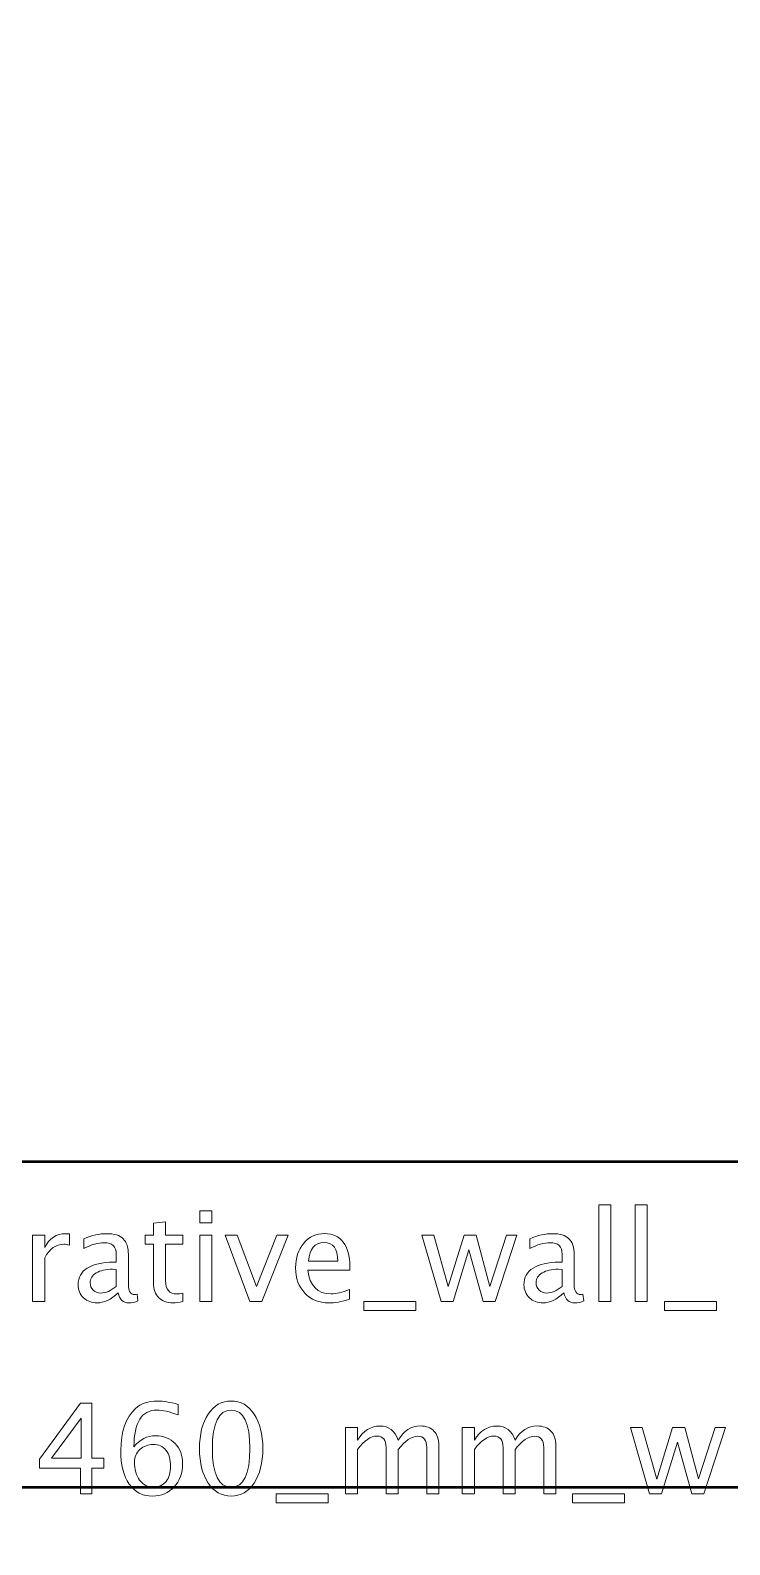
# Model space of a CAD drawing. Header units: centimetres. Extents: x -144 to 123, y -121 to 149.
# Drawn here: x -19.01 to -14.28, y -45.39 to -35.15 of the extents above; entities that cross this region are included whole.
import ezdxf

# ---------------------------------------------------------------- set-up
doc = ezdxf.new("R2010")
doc.units = ezdxf.units.CM
doc.header["$MEASUREMENT"] = 0
doc.layers.add('Layer 1', color=7, linetype='Continuous')

msp = doc.modelspace()

# ---------------------------------------------------------------- linework, layer by layer
at = {"layer": 'Layer 1', "color": 4, "lineweight": 53}
msp.add_lwpolyline([(-38, -44.99997), (8, -44.99997), (8, 19.00001), (-38, 19.00001), (-38, -44.99997)], close=True, dxfattribs=at)
at = {"layer": 'Layer 1', "lineweight": 53}
msp.add_open_spline([(-38.95, -46.7), (-38.95, -46.7), (-38.95, -43.3), (-38.95, -43.3), (-38.95, -43.3), (-38.95, -43.02386), (-38.72614, -42.8), (-38.45, -42.8), (-38.45, -42.8), (-38.45, -42.8), (8.45, -42.8), (8.45, -42.8), (8.45, -42.8), (8.72614, -42.8), (8.95, -43.02386), (8.95, -43.3), (8.95, -43.3), (8.95, -43.3), (8.95, -46.7), (8.95, -46.7), (8.95, -46.7), (8.95, -46.97614), (8.72614, -47.2), (8.45, -47.2), (8.45, -47.2), (8.45, -47.2), (-38.45, -47.2), (-38.45, -47.2), (-38.45, -47.2), (-38.72614, -47.2), (-38.95, -46.97614), (-38.95, -46.7)], degree=3, knots=[0, 0, 0, 0, 0.11111111, 0.11111111, 0.11111111, 0.11111111, 0.22222222, 0.22222222, 0.22222222, 0.22222222, 0.33333333, 0.33333333, 0.33333333, 0.33333333, 0.44444444, 0.44444444, 0.44444444, 0.44444444, 0.55555556, 0.55555556, 0.55555556, 0.55555556, 0.66666667, 0.66666667, 0.66666667, 0.66666667, 0.77777778, 0.77777778, 0.77777778, 0.77777778, 1, 1, 1, 1], dxfattribs=at)
at = {"layer": 'Layer 1', "color": 5, "lineweight": 9}
for points, knots in [([(-15.16158, -43.74469), (-15.16158, -43.74469), (-15.16158, -43.09191), (-15.16158, -43.09191), (-15.16158, -43.09191), (-15.16158, -43.09191), (-15.0803, -43.09191), (-15.0803, -43.09191), (-15.0803, -43.09191), (-15.0803, -43.09191), (-15.0803, -43.74469), (-15.0803, -43.74469), (-15.0803, -43.74469), (-15.0803, -43.74469), (-15.16158, -43.74469), (-15.16158, -43.74469)], [0, 0, 0, 0, 0.2, 0.2, 0.2, 0.2, 0.4, 0.4, 0.4, 0.4, 0.6, 0.6, 0.6, 0.6, 1, 1, 1, 1]), ([(-14.91689, -43.74469), (-14.91689, -43.74469), (-14.91689, -43.09191), (-14.91689, -43.09191), (-14.91689, -43.09191), (-14.91689, -43.09191), (-14.83561, -43.09191), (-14.83561, -43.09191), (-14.83561, -43.09191), (-14.83561, -43.09191), (-14.83561, -43.74469), (-14.83561, -43.74469), (-14.83561, -43.74469), (-14.83561, -43.74469), (-14.91689, -43.74469), (-14.91689, -43.74469)], [0, 0, 0, 0, 0.2, 0.2, 0.2, 0.2, 0.4, 0.4, 0.4, 0.4, 0.6, 0.6, 0.6, 0.6, 1, 1, 1, 1]), ([(-17.97535, -43.74455), (-18.00047, -43.75146), (-18.02234, -43.75485), (-18.04082, -43.75485), (-18.04082, -43.75485), (-18.08231, -43.75485), (-18.11463, -43.743), (-18.13777, -43.71929), (-18.13777, -43.71929), (-18.16105, -43.69558), (-18.17262, -43.6627), (-18.17262, -43.62051), (-18.17262, -43.62051), (-18.17262, -43.62051), (-18.17262, -43.35692), (-18.17262, -43.35692), (-18.17262, -43.35692), (-18.17262, -43.35692), (-18.22879, -43.35692), (-18.22879, -43.35692), (-18.22879, -43.35692), (-18.22879, -43.35692), (-18.22879, -43.29595), (-18.22879, -43.29595), (-18.22879, -43.29595), (-18.22879, -43.29595), (-18.17262, -43.29595), (-18.17262, -43.29595), (-18.17262, -43.29595), (-18.17262, -43.29595), (-18.17262, -43.21482), (-18.17262, -43.21482), (-18.17262, -43.21482), (-18.17262, -43.21482), (-18.09134, -43.20705), (-18.09134, -43.20705), (-18.09134, -43.20705), (-18.09134, -43.20705), (-18.09134, -43.29595), (-18.09134, -43.29595), (-18.09134, -43.29595), (-18.09134, -43.29595), (-17.97366, -43.29595), (-17.97366, -43.29595), (-17.97366, -43.29595), (-17.97366, -43.29595), (-17.97366, -43.35692), (-17.97366, -43.35692), (-17.97366, -43.35692), (-17.97366, -43.35692), (-18.09134, -43.35692), (-18.09134, -43.35692), (-18.09134, -43.35692), (-18.09134, -43.35692), (-18.09134, -43.60584), (-18.09134, -43.60584), (-18.09134, -43.60584), (-18.09134, -43.66454), (-18.0658, -43.69389), (-18.01486, -43.69389), (-18.01486, -43.69389), (-18.00399, -43.69389), (-17.99087, -43.69206), (-17.97535, -43.68853), (-17.97535, -43.68853), (-17.97535, -43.68853), (-17.97535, -43.74455), (-17.97535, -43.74455)], [0, 0, 0, 0, 0.05555556, 0.05555556, 0.05555556, 0.05555556, 0.11111111, 0.11111111, 0.11111111, 0.11111111, 0.16666667, 0.16666667, 0.16666667, 0.16666667, 0.22222222, 0.22222222, 0.22222222, 0.22222222, 0.27777778, 0.27777778, 0.27777778, 0.27777778, 0.33333333, 0.33333333, 0.33333333, 0.33333333, 0.38888889, 0.38888889, 0.38888889, 0.38888889, 0.44444444, 0.44444444, 0.44444444, 0.44444444, 0.5, 0.5, 0.5, 0.5, 0.55555556, 0.55555556, 0.55555556, 0.55555556, 0.61111111, 0.61111111, 0.61111111, 0.61111111, 0.66666667, 0.66666667, 0.66666667, 0.66666667, 0.72222222, 0.72222222, 0.72222222, 0.72222222, 0.77777778, 0.77777778, 0.77777778, 0.77777778, 0.83333333, 0.83333333, 0.83333333, 0.83333333, 0.88888889, 0.88888889, 0.88888889, 0.88888889, 1, 1, 1, 1]), ([(-17.85936, -43.21383), (-17.85936, -43.21383), (-17.85936, -43.13255), (-17.85936, -43.13255), (-17.85936, -43.13255), (-17.85936, -43.13255), (-17.77808, -43.13255), (-17.77808, -43.13255), (-17.77808, -43.13255), (-17.77808, -43.13255), (-17.77808, -43.21383), (-17.77808, -43.21383), (-17.77808, -43.21383), (-17.77808, -43.21383), (-17.85936, -43.21383), (-17.85936, -43.21383)], [0, 0, 0, 0, 0.2, 0.2, 0.2, 0.2, 0.4, 0.4, 0.4, 0.4, 0.6, 0.6, 0.6, 0.6, 1, 1, 1, 1]), ([(-18.98994, -43.74469), (-18.98994, -43.74469), (-18.98994, -43.29595), (-18.98994, -43.29595), (-18.98994, -43.29595), (-18.98994, -43.29595), (-18.90866, -43.29595), (-18.90866, -43.29595), (-18.90866, -43.29595), (-18.90866, -43.29595), (-18.90866, -43.38076), (-18.90866, -43.38076), (-18.90866, -43.38076), (-18.87634, -43.31797), (-18.8295, -43.28664), (-18.76797, -43.28664), (-18.76797, -43.28664), (-18.75965, -43.28664), (-18.7509, -43.28735), (-18.74187, -43.28876), (-18.74187, -43.28876), (-18.74187, -43.28876), (-18.74187, -43.36482), (-18.74187, -43.36482), (-18.74187, -43.36482), (-18.75598, -43.36016), (-18.76839, -43.35776), (-18.77912, -43.35776), (-18.77912, -43.35776), (-18.83077, -43.35776), (-18.87395, -43.38824), (-18.90866, -43.44934), (-18.90866, -43.44934), (-18.90866, -43.44934), (-18.90866, -43.74469), (-18.90866, -43.74469), (-18.90866, -43.74469), (-18.90866, -43.74469), (-18.98994, -43.74469), (-18.98994, -43.74469)], [0, 0, 0, 0, 0.09090909, 0.09090909, 0.09090909, 0.09090909, 0.18181818, 0.18181818, 0.18181818, 0.18181818, 0.27272727, 0.27272727, 0.27272727, 0.27272727, 0.36363636, 0.36363636, 0.36363636, 0.36363636, 0.45454545, 0.45454545, 0.45454545, 0.45454545, 0.54545455, 0.54545455, 0.54545455, 0.54545455, 0.63636364, 0.63636364, 0.63636364, 0.63636364, 0.72727273, 0.72727273, 0.72727273, 0.72727273, 0.81818182, 0.81818182, 0.81818182, 0.81818182, 1, 1, 1, 1]), ([(-18.41223, -43.68754), (-18.46105, -43.73241), (-18.50804, -43.75485), (-18.5532, -43.75485), (-18.5532, -43.75485), (-18.59031, -43.75485), (-18.62121, -43.74328), (-18.64563, -43.72), (-18.64563, -43.72), (-18.67018, -43.69671), (-18.68246, -43.66736), (-18.68246, -43.63194), (-18.68246, -43.63194), (-18.68246, -43.58298), (-18.66185, -43.5453), (-18.62065, -43.51905), (-18.62065, -43.51905), (-18.57944, -43.49281), (-18.52032, -43.47968), (-18.44327, -43.47968), (-18.44327, -43.47968), (-18.44327, -43.47968), (-18.42422, -43.47968), (-18.42422, -43.47968), (-18.42422, -43.47968), (-18.42422, -43.47968), (-18.42422, -43.42564), (-18.42422, -43.42564), (-18.42422, -43.42564), (-18.42422, -43.37357), (-18.45132, -43.3476), (-18.50564, -43.3476), (-18.50564, -43.3476), (-18.54769, -43.3476), (-18.5937, -43.36087), (-18.64351, -43.3874), (-18.64351, -43.3874), (-18.64351, -43.3874), (-18.64351, -43.32051), (-18.64351, -43.32051), (-18.64351, -43.32051), (-18.58876, -43.29793), (-18.53711, -43.28664), (-18.48871, -43.28664), (-18.48871, -43.28664), (-18.4389, -43.28664), (-18.40207, -43.29793), (-18.3785, -43.32065), (-18.3785, -43.32065), (-18.3548, -43.34337), (-18.34294, -43.37836), (-18.34294, -43.42564), (-18.34294, -43.42564), (-18.34294, -43.42564), (-18.34294, -43.62841), (-18.34294, -43.62841), (-18.34294, -43.62841), (-18.34294, -43.67484), (-18.32869, -43.69812), (-18.30004, -43.69812), (-18.30004, -43.69812), (-18.29652, -43.69812), (-18.29129, -43.69756), (-18.28438, -43.69643), (-18.28438, -43.69643), (-18.28438, -43.69643), (-18.27859, -43.74159), (-18.27859, -43.74159), (-18.27859, -43.74159), (-18.29708, -43.75048), (-18.3174, -43.75485), (-18.3397, -43.75485), (-18.3397, -43.75485), (-18.37766, -43.75485), (-18.40179, -43.73241), (-18.41223, -43.68754)], [0, 0, 0, 0, 0.05, 0.05, 0.05, 0.05, 0.1, 0.1, 0.1, 0.1, 0.15, 0.15, 0.15, 0.15, 0.2, 0.2, 0.2, 0.2, 0.25, 0.25, 0.25, 0.25, 0.3, 0.3, 0.3, 0.3, 0.35, 0.35, 0.35, 0.35, 0.4, 0.4, 0.4, 0.4, 0.45, 0.45, 0.45, 0.45, 0.5, 0.5, 0.5, 0.5, 0.55, 0.55, 0.55, 0.55, 0.6, 0.6, 0.6, 0.6, 0.65, 0.65, 0.65, 0.65, 0.7, 0.7, 0.7, 0.7, 0.75, 0.75, 0.75, 0.75, 0.8, 0.8, 0.8, 0.8, 0.85, 0.85, 0.85, 0.85, 0.9, 0.9, 0.9, 0.9, 1, 1, 1, 1]), ([(-17.85936, -43.74469), (-17.85936, -43.74469), (-17.85936, -43.29595), (-17.85936, -43.29595), (-17.85936, -43.29595), (-17.85936, -43.29595), (-17.77808, -43.29595), (-17.77808, -43.29595), (-17.77808, -43.29595), (-17.77808, -43.29595), (-17.77808, -43.74469), (-17.77808, -43.74469), (-17.77808, -43.74469), (-17.77808, -43.74469), (-17.85936, -43.74469), (-17.85936, -43.74469)], [0, 0, 0, 0, 0.2, 0.2, 0.2, 0.2, 0.4, 0.4, 0.4, 0.4, 0.6, 0.6, 0.6, 0.6, 1, 1, 1, 1]), ([(-17.52125, -43.74469), (-17.52125, -43.74469), (-17.68833, -43.29595), (-17.68833, -43.29595), (-17.68833, -43.29595), (-17.68833, -43.29595), (-17.60705, -43.29595), (-17.60705, -43.29595), (-17.60705, -43.29595), (-17.60705, -43.29595), (-17.4768, -43.64464), (-17.4768, -43.64464), (-17.4768, -43.64464), (-17.4768, -43.64464), (-17.33894, -43.29595), (-17.33894, -43.29595), (-17.33894, -43.29595), (-17.33894, -43.29595), (-17.26245, -43.29595), (-17.26245, -43.29595), (-17.26245, -43.29595), (-17.26245, -43.29595), (-17.43983, -43.74469), (-17.43983, -43.74469), (-17.43983, -43.74469), (-17.43983, -43.74469), (-17.52125, -43.74469), (-17.52125, -43.74469)], [0, 0, 0, 0, 0.125, 0.125, 0.125, 0.125, 0.25, 0.25, 0.25, 0.25, 0.375, 0.375, 0.375, 0.375, 0.5, 0.5, 0.5, 0.5, 0.625, 0.625, 0.625, 0.625, 0.75, 0.75, 0.75, 0.75, 1, 1, 1, 1]), ([(-16.84717, -43.7303), (-16.90178, -43.74667), (-16.94848, -43.75485), (-16.98743, -43.75485), (-16.98743, -43.75485), (-17.05389, -43.75485), (-17.10794, -43.73284), (-17.14957, -43.68895), (-17.14957, -43.68895), (-17.1912, -43.64507), (-17.21208, -43.5882), (-17.21208, -43.51821), (-17.21208, -43.51821), (-17.21208, -43.45033), (-17.19374, -43.39459), (-17.15691, -43.35099), (-17.15691, -43.35099), (-17.12008, -43.30753), (-17.07294, -43.28579), (-17.01551, -43.28579), (-17.01551, -43.28579), (-16.96118, -43.28579), (-16.91913, -43.30513), (-16.8895, -43.34379), (-16.8895, -43.34379), (-16.85987, -43.38246), (-16.84505, -43.43721), (-16.84505, -43.50819), (-16.84505, -43.50819), (-16.84505, -43.50819), (-16.84547, -43.53302), (-16.84547, -43.53302), (-16.84547, -43.53302), (-16.84547, -43.53302), (-17.12911, -43.53302), (-17.12911, -43.53302), (-17.12911, -43.53302), (-17.11725, -43.64027), (-17.0649, -43.69389), (-16.97219, -43.69389), (-16.97219, -43.69389), (-16.93818, -43.69389), (-16.89655, -43.68429), (-16.84717, -43.6651), (-16.84717, -43.6651), (-16.84717, -43.6651), (-16.84717, -43.7303), (-16.84717, -43.7303)], [0, 0, 0, 0, 0.07692308, 0.07692308, 0.07692308, 0.07692308, 0.15384615, 0.15384615, 0.15384615, 0.15384615, 0.23076923, 0.23076923, 0.23076923, 0.23076923, 0.30769231, 0.30769231, 0.30769231, 0.30769231, 0.38461538, 0.38461538, 0.38461538, 0.38461538, 0.46153846, 0.46153846, 0.46153846, 0.46153846, 0.53846154, 0.53846154, 0.53846154, 0.53846154, 0.61538462, 0.61538462, 0.61538462, 0.61538462, 0.69230769, 0.69230769, 0.69230769, 0.69230769, 0.76923077, 0.76923077, 0.76923077, 0.76923077, 0.84615385, 0.84615385, 0.84615385, 0.84615385, 1, 1, 1, 1]), ([(-16.22895, -43.74469), (-16.22895, -43.74469), (-16.35764, -43.29595), (-16.35764, -43.29595), (-16.35764, -43.29595), (-16.35764, -43.29595), (-16.27834, -43.29595), (-16.27834, -43.29595), (-16.27834, -43.29595), (-16.27834, -43.29595), (-16.1797, -43.64436), (-16.1797, -43.64436), (-16.1797, -43.64436), (-16.1797, -43.64436), (-16.0733, -43.29595), (-16.0733, -43.29595), (-16.0733, -43.29595), (-16.0733, -43.29595), (-15.99202, -43.29595), (-15.99202, -43.29595), (-15.99202, -43.29595), (-15.99202, -43.29595), (-15.89846, -43.6438), (-15.89846, -43.6438), (-15.89846, -43.6438), (-15.89846, -43.6438), (-15.78529, -43.29595), (-15.78529, -43.29595), (-15.78529, -43.29595), (-15.78529, -43.29595), (-15.71586, -43.29595), (-15.71586, -43.29595), (-15.71586, -43.29595), (-15.71586, -43.29595), (-15.86234, -43.74469), (-15.86234, -43.74469), (-15.86234, -43.74469), (-15.86234, -43.74469), (-15.94362, -43.74469), (-15.94362, -43.74469), (-15.94362, -43.74469), (-15.94362, -43.74469), (-16.03986, -43.39473), (-16.03986, -43.39473), (-16.03986, -43.39473), (-16.03986, -43.39473), (-16.14767, -43.74469), (-16.14767, -43.74469), (-16.14767, -43.74469), (-16.14767, -43.74469), (-16.22895, -43.74469), (-16.22895, -43.74469)], [0, 0, 0, 0, 0.07142857, 0.07142857, 0.07142857, 0.07142857, 0.14285714, 0.14285714, 0.14285714, 0.14285714, 0.21428571, 0.21428571, 0.21428571, 0.21428571, 0.28571429, 0.28571429, 0.28571429, 0.28571429, 0.35714286, 0.35714286, 0.35714286, 0.35714286, 0.42857143, 0.42857143, 0.42857143, 0.42857143, 0.5, 0.5, 0.5, 0.5, 0.57142857, 0.57142857, 0.57142857, 0.57142857, 0.64285714, 0.64285714, 0.64285714, 0.64285714, 0.71428571, 0.71428571, 0.71428571, 0.71428571, 0.78571429, 0.78571429, 0.78571429, 0.78571429, 0.85714286, 0.85714286, 0.85714286, 0.85714286, 1, 1, 1, 1]), ([(-15.3978, -43.68754), (-15.44662, -43.73241), (-15.49361, -43.75485), (-15.53877, -43.75485), (-15.53877, -43.75485), (-15.57588, -43.75485), (-15.60678, -43.74328), (-15.6312, -43.72), (-15.6312, -43.72), (-15.65575, -43.69671), (-15.66803, -43.66736), (-15.66803, -43.63194), (-15.66803, -43.63194), (-15.66803, -43.58298), (-15.64742, -43.5453), (-15.60622, -43.51905), (-15.60622, -43.51905), (-15.56501, -43.49281), (-15.50589, -43.47968), (-15.42884, -43.47968), (-15.42884, -43.47968), (-15.42884, -43.47968), (-15.40979, -43.47968), (-15.40979, -43.47968), (-15.40979, -43.47968), (-15.40979, -43.47968), (-15.40979, -43.42564), (-15.40979, -43.42564), (-15.40979, -43.42564), (-15.40979, -43.37357), (-15.43689, -43.3476), (-15.49121, -43.3476), (-15.49121, -43.3476), (-15.53326, -43.3476), (-15.57927, -43.36087), (-15.62908, -43.3874), (-15.62908, -43.3874), (-15.62908, -43.3874), (-15.62908, -43.32051), (-15.62908, -43.32051), (-15.62908, -43.32051), (-15.57433, -43.29793), (-15.52268, -43.28664), (-15.47428, -43.28664), (-15.47428, -43.28664), (-15.42447, -43.28664), (-15.38764, -43.29793), (-15.36407, -43.32065), (-15.36407, -43.32065), (-15.34037, -43.34337), (-15.32851, -43.37836), (-15.32851, -43.42564), (-15.32851, -43.42564), (-15.32851, -43.42564), (-15.32851, -43.62841), (-15.32851, -43.62841), (-15.32851, -43.62841), (-15.32851, -43.67484), (-15.31426, -43.69812), (-15.28561, -43.69812), (-15.28561, -43.69812), (-15.28209, -43.69812), (-15.27686, -43.69756), (-15.26995, -43.69643), (-15.26995, -43.69643), (-15.26995, -43.69643), (-15.26416, -43.74159), (-15.26416, -43.74159), (-15.26416, -43.74159), (-15.28265, -43.75048), (-15.30297, -43.75485), (-15.32527, -43.75485), (-15.32527, -43.75485), (-15.36323, -43.75485), (-15.38736, -43.73241), (-15.3978, -43.68754)], [0, 0, 0, 0, 0.05, 0.05, 0.05, 0.05, 0.1, 0.1, 0.1, 0.1, 0.15, 0.15, 0.15, 0.15, 0.2, 0.2, 0.2, 0.2, 0.25, 0.25, 0.25, 0.25, 0.3, 0.3, 0.3, 0.3, 0.35, 0.35, 0.35, 0.35, 0.4, 0.4, 0.4, 0.4, 0.45, 0.45, 0.45, 0.45, 0.5, 0.5, 0.5, 0.5, 0.55, 0.55, 0.55, 0.55, 0.6, 0.6, 0.6, 0.6, 0.65, 0.65, 0.65, 0.65, 0.7, 0.7, 0.7, 0.7, 0.75, 0.75, 0.75, 0.75, 0.8, 0.8, 0.8, 0.8, 0.85, 0.85, 0.85, 0.85, 0.9, 0.9, 0.9, 0.9, 1, 1, 1, 1]), ([(-17.12487, -43.47206), (-17.12487, -43.47206), (-16.92675, -43.47206), (-16.92675, -43.47206), (-16.92675, -43.47206), (-16.92675, -43.38852), (-16.95794, -43.34676), (-17.02017, -43.34676), (-17.02017, -43.34676), (-17.08282, -43.34676), (-17.11768, -43.38852), (-17.12487, -43.47206)], [0, 0, 0, 0, 0.25, 0.25, 0.25, 0.25, 0.5, 0.5, 0.5, 0.5, 1, 1, 1, 1]), ([(-18.42422, -43.64323), (-18.42422, -43.64323), (-18.42422, -43.52794), (-18.42422, -43.52794), (-18.42422, -43.52794), (-18.42422, -43.52794), (-18.45033, -43.5271), (-18.45033, -43.5271), (-18.45033, -43.5271), (-18.49548, -43.5271), (-18.53189, -43.53542), (-18.55969, -43.55207), (-18.55969, -43.55207), (-18.58735, -43.56886), (-18.60118, -43.59102), (-18.60118, -43.61868), (-18.60118, -43.61868), (-18.60118, -43.63801), (-18.59426, -43.65438), (-18.58057, -43.66778), (-18.58057, -43.66778), (-18.56674, -43.68119), (-18.54995, -43.68796), (-18.53006, -43.68796), (-18.53006, -43.68796), (-18.49619, -43.68796), (-18.46091, -43.67301), (-18.42422, -43.64323)], [0, 0, 0, 0, 0.125, 0.125, 0.125, 0.125, 0.25, 0.25, 0.25, 0.25, 0.375, 0.375, 0.375, 0.375, 0.5, 0.5, 0.5, 0.5, 0.625, 0.625, 0.625, 0.625, 0.75, 0.75, 0.75, 0.75, 1, 1, 1, 1]), ([(-15.40979, -43.64323), (-15.40979, -43.64323), (-15.40979, -43.52794), (-15.40979, -43.52794), (-15.40979, -43.52794), (-15.40979, -43.52794), (-15.4359, -43.5271), (-15.4359, -43.5271), (-15.4359, -43.5271), (-15.48105, -43.5271), (-15.51746, -43.53542), (-15.54526, -43.55207), (-15.54526, -43.55207), (-15.57292, -43.56886), (-15.58675, -43.59102), (-15.58675, -43.61868), (-15.58675, -43.61868), (-15.58675, -43.63801), (-15.57983, -43.65438), (-15.56614, -43.66778), (-15.56614, -43.66778), (-15.55231, -43.68119), (-15.53552, -43.68796), (-15.51563, -43.68796), (-15.51563, -43.68796), (-15.48176, -43.68796), (-15.44648, -43.67301), (-15.40979, -43.64323)], [0, 0, 0, 0, 0.125, 0.125, 0.125, 0.125, 0.25, 0.25, 0.25, 0.25, 0.375, 0.375, 0.375, 0.375, 0.5, 0.5, 0.5, 0.5, 0.625, 0.625, 0.625, 0.625, 0.75, 0.75, 0.75, 0.75, 1, 1, 1, 1]), ([(-16.7505, -43.80565), (-16.7505, -43.80565), (-16.7505, -43.74469), (-16.7505, -43.74469), (-16.7505, -43.74469), (-16.7505, -43.74469), (-16.39829, -43.74469), (-16.39829, -43.74469), (-16.39829, -43.74469), (-16.39829, -43.74469), (-16.39829, -43.80565), (-16.39829, -43.80565), (-16.39829, -43.80565), (-16.39829, -43.80565), (-16.7505, -43.80565), (-16.7505, -43.80565)], [0, 0, 0, 0, 0.2, 0.2, 0.2, 0.2, 0.4, 0.4, 0.4, 0.4, 0.6, 0.6, 0.6, 0.6, 1, 1, 1, 1]), ([(-14.71792, -43.80565), (-14.71792, -43.80565), (-14.71792, -43.74469), (-14.71792, -43.74469), (-14.71792, -43.74469), (-14.71792, -43.74469), (-14.36571, -43.74469), (-14.36571, -43.74469), (-14.36571, -43.74469), (-14.36571, -43.74469), (-14.36571, -43.80565), (-14.36571, -43.80565), (-14.36571, -43.80565), (-14.36571, -43.80565), (-14.71792, -43.80565), (-14.71792, -43.80565)], [0, 0, 0, 0, 0.2, 0.2, 0.2, 0.2, 0.4, 0.4, 0.4, 0.4, 0.6, 0.6, 0.6, 0.6, 1, 1, 1, 1]), ([(-18.66702, -45.04573), (-18.66702, -45.04573), (-18.66702, -44.87216), (-18.66702, -44.87216), (-18.66702, -44.87216), (-18.66702, -44.87216), (-18.94303, -44.87216), (-18.94303, -44.87216), (-18.94303, -44.87216), (-18.94303, -44.87216), (-18.94303, -44.81036), (-18.94303, -44.81036), (-18.94303, -44.81036), (-18.94303, -44.81036), (-18.66702, -44.43359), (-18.66702, -44.43359), (-18.66702, -44.43359), (-18.66702, -44.43359), (-18.59082, -44.43359), (-18.59082, -44.43359), (-18.59082, -44.43359), (-18.59082, -44.43359), (-18.59082, -44.80528), (-18.59082, -44.80528), (-18.59082, -44.80528), (-18.59082, -44.80528), (-18.50869, -44.80528), (-18.50869, -44.80528), (-18.50869, -44.80528), (-18.50869, -44.80528), (-18.50869, -44.87216), (-18.50869, -44.87216), (-18.50869, -44.87216), (-18.50869, -44.87216), (-18.59082, -44.87216), (-18.59082, -44.87216), (-18.59082, -44.87216), (-18.59082, -44.87216), (-18.59082, -45.04573), (-18.59082, -45.04573), (-18.59082, -45.04573), (-18.59082, -45.04573), (-18.66702, -45.04573), (-18.66702, -45.04573)], [0, 0, 0, 0, 0.08333333, 0.08333333, 0.08333333, 0.08333333, 0.16666667, 0.16666667, 0.16666667, 0.16666667, 0.25, 0.25, 0.25, 0.25, 0.33333333, 0.33333333, 0.33333333, 0.33333333, 0.41666667, 0.41666667, 0.41666667, 0.41666667, 0.5, 0.5, 0.5, 0.5, 0.58333333, 0.58333333, 0.58333333, 0.58333333, 0.66666667, 0.66666667, 0.66666667, 0.66666667, 0.75, 0.75, 0.75, 0.75, 0.83333333, 0.83333333, 0.83333333, 0.83333333, 1, 1, 1, 1]), ([(-18.3052, -44.72851), (-18.26626, -44.67813), (-18.21729, -44.65288), (-18.15831, -44.65288), (-18.15831, -44.65288), (-18.10482, -44.65288), (-18.06108, -44.67051), (-18.02693, -44.70593), (-18.02693, -44.70593), (-17.99292, -44.74135), (-17.97585, -44.78679), (-17.97585, -44.84225), (-17.97585, -44.84225), (-17.97585, -44.90589), (-17.9949, -44.95824), (-18.03314, -44.9993), (-18.03314, -44.9993), (-18.07138, -45.04037), (-18.11992, -45.06097), (-18.17905, -45.06097), (-18.17905, -45.06097), (-18.24622, -45.06097), (-18.29899, -45.03374), (-18.33695, -44.97941), (-18.33695, -44.97941), (-18.37505, -44.92494), (-18.3941, -44.84958), (-18.3941, -44.75349), (-18.3941, -44.75349), (-18.3941, -44.62395), (-18.3608, -44.52898), (-18.29434, -44.4683), (-18.29434, -44.4683), (-18.25821, -44.435), (-18.20826, -44.41835), (-18.14462, -44.41835), (-18.14462, -44.41835), (-18.10765, -44.41835), (-18.06179, -44.42597), (-18.00717, -44.44121), (-18.00717, -44.44121), (-18.00717, -44.44121), (-18.00717, -44.51233), (-18.00717, -44.51233), (-18.00717, -44.51233), (-18.06489, -44.49031), (-18.1123, -44.47931), (-18.14956, -44.47931), (-18.14956, -44.47931), (-18.25327, -44.47931), (-18.3052, -44.56242), (-18.3052, -44.72851)], [0, 0, 0, 0, 0.07142857, 0.07142857, 0.07142857, 0.07142857, 0.14285714, 0.14285714, 0.14285714, 0.14285714, 0.21428571, 0.21428571, 0.21428571, 0.21428571, 0.28571429, 0.28571429, 0.28571429, 0.28571429, 0.35714286, 0.35714286, 0.35714286, 0.35714286, 0.42857143, 0.42857143, 0.42857143, 0.42857143, 0.5, 0.5, 0.5, 0.5, 0.57142857, 0.57142857, 0.57142857, 0.57142857, 0.64285714, 0.64285714, 0.64285714, 0.64285714, 0.71428571, 0.71428571, 0.71428571, 0.71428571, 0.78571429, 0.78571429, 0.78571429, 0.78571429, 0.85714286, 0.85714286, 0.85714286, 0.85714286, 1, 1, 1, 1]), ([(-17.6479, -45.06097), (-17.71211, -45.06097), (-17.7639, -45.03148), (-17.80313, -44.97263), (-17.80313, -44.97263), (-17.8425, -44.91379), (-17.86211, -44.83618), (-17.86211, -44.73966), (-17.86211, -44.73966), (-17.86211, -44.64314), (-17.8425, -44.56553), (-17.80313, -44.50668), (-17.80313, -44.50668), (-17.7639, -44.44784), (-17.71211, -44.41835), (-17.6479, -44.41835), (-17.6479, -44.41835), (-17.58341, -44.41835), (-17.53163, -44.4477), (-17.4924, -44.5064), (-17.4924, -44.5064), (-17.45331, -44.5651), (-17.43369, -44.64286), (-17.43369, -44.73966), (-17.43369, -44.73966), (-17.43369, -44.83618), (-17.45331, -44.91379), (-17.4924, -44.97263), (-17.4924, -44.97263), (-17.53163, -45.03148), (-17.58341, -45.06097), (-17.6479, -45.06097)], [0, 0, 0, 0, 0.11111111, 0.11111111, 0.11111111, 0.11111111, 0.22222222, 0.22222222, 0.22222222, 0.22222222, 0.33333333, 0.33333333, 0.33333333, 0.33333333, 0.44444444, 0.44444444, 0.44444444, 0.44444444, 0.55555556, 0.55555556, 0.55555556, 0.55555556, 0.66666667, 0.66666667, 0.66666667, 0.66666667, 0.77777778, 0.77777778, 0.77777778, 0.77777778, 1, 1, 1, 1]), ([(-18.86274, -44.80528), (-18.86274, -44.80528), (-18.66194, -44.80528), (-18.66194, -44.80528), (-18.66194, -44.80528), (-18.66194, -44.80528), (-18.66194, -44.53406), (-18.66194, -44.53406), (-18.66194, -44.53406), (-18.66194, -44.53406), (-18.86274, -44.80528), (-18.86274, -44.80528)], [0, 0, 0, 0, 0.25, 0.25, 0.25, 0.25, 0.5, 0.5, 0.5, 0.5, 1, 1, 1, 1]), ([(-17.64804, -45.00001), (-17.56324, -45.00001), (-17.5209, -44.91323), (-17.5209, -44.73966), (-17.5209, -44.73966), (-17.5209, -44.56609), (-17.56324, -44.47931), (-17.64804, -44.47931), (-17.64804, -44.47931), (-17.73257, -44.47931), (-17.7749, -44.56609), (-17.7749, -44.73966), (-17.7749, -44.73966), (-17.7749, -44.91323), (-17.73257, -45.00001), (-17.64804, -45.00001)], [0, 0, 0, 0, 0.2, 0.2, 0.2, 0.2, 0.4, 0.4, 0.4, 0.4, 0.6, 0.6, 0.6, 0.6, 1, 1, 1, 1]), ([(-16.87545, -45.04573), (-16.87545, -45.04573), (-16.87545, -44.59699), (-16.87545, -44.59699), (-16.87545, -44.59699), (-16.87545, -44.59699), (-16.79417, -44.59699), (-16.79417, -44.59699), (-16.79417, -44.59699), (-16.79417, -44.59699), (-16.79417, -44.6818), (-16.79417, -44.6818), (-16.79417, -44.6818), (-16.75452, -44.61901), (-16.70372, -44.58768), (-16.64149, -44.58768), (-16.64149, -44.58768), (-16.58151, -44.58768), (-16.54073, -44.61901), (-16.519, -44.6818), (-16.519, -44.6818), (-16.48048, -44.61844), (-16.43024, -44.58683), (-16.36858, -44.58683), (-16.36858, -44.58683), (-16.32921, -44.58683), (-16.29859, -44.59841), (-16.27671, -44.62169), (-16.27671, -44.62169), (-16.25484, -44.64497), (-16.24383, -44.67757), (-16.24383, -44.71948), (-16.24383, -44.71948), (-16.24383, -44.71948), (-16.24383, -45.04573), (-16.24383, -45.04573), (-16.24383, -45.04573), (-16.24383, -45.04573), (-16.32511, -45.04573), (-16.32511, -45.04573), (-16.32511, -45.04573), (-16.32511, -45.04573), (-16.32511, -44.73289), (-16.32511, -44.73289), (-16.32511, -44.73289), (-16.32511, -44.6818), (-16.34543, -44.65626), (-16.38607, -44.65626), (-16.38607, -44.65626), (-16.42827, -44.65626), (-16.47258, -44.68604), (-16.519, -44.74573), (-16.519, -44.74573), (-16.519, -44.74573), (-16.519, -45.04573), (-16.519, -45.04573), (-16.519, -45.04573), (-16.519, -45.04573), (-16.60028, -45.04573), (-16.60028, -45.04573), (-16.60028, -45.04573), (-16.60028, -45.04573), (-16.60028, -44.7326), (-16.60028, -44.7326), (-16.60028, -44.7326), (-16.60028, -44.6811), (-16.62088, -44.65542), (-16.66223, -44.65542), (-16.66223, -44.65542), (-16.70329, -44.65542), (-16.74732, -44.68533), (-16.79417, -44.7453), (-16.79417, -44.7453), (-16.79417, -44.7453), (-16.79417, -45.04573), (-16.79417, -45.04573), (-16.79417, -45.04573), (-16.79417, -45.04573), (-16.87545, -45.04573), (-16.87545, -45.04573)], [0, 0, 0, 0, 0.04761905, 0.04761905, 0.04761905, 0.04761905, 0.0952381, 0.0952381, 0.0952381, 0.0952381, 0.14285714, 0.14285714, 0.14285714, 0.14285714, 0.19047619, 0.19047619, 0.19047619, 0.19047619, 0.23809524, 0.23809524, 0.23809524, 0.23809524, 0.28571429, 0.28571429, 0.28571429, 0.28571429, 0.33333333, 0.33333333, 0.33333333, 0.33333333, 0.38095238, 0.38095238, 0.38095238, 0.38095238, 0.42857143, 0.42857143, 0.42857143, 0.42857143, 0.47619048, 0.47619048, 0.47619048, 0.47619048, 0.52380952, 0.52380952, 0.52380952, 0.52380952, 0.57142857, 0.57142857, 0.57142857, 0.57142857, 0.61904762, 0.61904762, 0.61904762, 0.61904762, 0.66666667, 0.66666667, 0.66666667, 0.66666667, 0.71428571, 0.71428571, 0.71428571, 0.71428571, 0.76190476, 0.76190476, 0.76190476, 0.76190476, 0.80952381, 0.80952381, 0.80952381, 0.80952381, 0.85714286, 0.85714286, 0.85714286, 0.85714286, 0.9047619, 0.9047619, 0.9047619, 0.9047619, 1, 1, 1, 1]), ([(-16.08494, -45.04573), (-16.08494, -45.04573), (-16.08494, -44.59699), (-16.08494, -44.59699), (-16.08494, -44.59699), (-16.08494, -44.59699), (-16.00366, -44.59699), (-16.00366, -44.59699), (-16.00366, -44.59699), (-16.00366, -44.59699), (-16.00366, -44.6818), (-16.00366, -44.6818), (-16.00366, -44.6818), (-15.96401, -44.61901), (-15.91321, -44.58768), (-15.85098, -44.58768), (-15.85098, -44.58768), (-15.791, -44.58768), (-15.75022, -44.61901), (-15.72849, -44.6818), (-15.72849, -44.6818), (-15.68997, -44.61844), (-15.63973, -44.58683), (-15.57807, -44.58683), (-15.57807, -44.58683), (-15.5387, -44.58683), (-15.50808, -44.59841), (-15.4862, -44.62169), (-15.4862, -44.62169), (-15.46433, -44.64497), (-15.45332, -44.67757), (-15.45332, -44.71948), (-15.45332, -44.71948), (-15.45332, -44.71948), (-15.45332, -45.04573), (-15.45332, -45.04573), (-15.45332, -45.04573), (-15.45332, -45.04573), (-15.5346, -45.04573), (-15.5346, -45.04573), (-15.5346, -45.04573), (-15.5346, -45.04573), (-15.5346, -44.73289), (-15.5346, -44.73289), (-15.5346, -44.73289), (-15.5346, -44.6818), (-15.55492, -44.65626), (-15.59556, -44.65626), (-15.59556, -44.65626), (-15.63776, -44.65626), (-15.68207, -44.68604), (-15.72849, -44.74573), (-15.72849, -44.74573), (-15.72849, -44.74573), (-15.72849, -45.04573), (-15.72849, -45.04573), (-15.72849, -45.04573), (-15.72849, -45.04573), (-15.80977, -45.04573), (-15.80977, -45.04573), (-15.80977, -45.04573), (-15.80977, -45.04573), (-15.80977, -44.7326), (-15.80977, -44.7326), (-15.80977, -44.7326), (-15.80977, -44.6811), (-15.83037, -44.65542), (-15.87172, -44.65542), (-15.87172, -44.65542), (-15.91278, -44.65542), (-15.95681, -44.68533), (-16.00366, -44.7453), (-16.00366, -44.7453), (-16.00366, -44.7453), (-16.00366, -45.04573), (-16.00366, -45.04573), (-16.00366, -45.04573), (-16.00366, -45.04573), (-16.08494, -45.04573), (-16.08494, -45.04573)], [0, 0, 0, 0, 0.04761905, 0.04761905, 0.04761905, 0.04761905, 0.0952381, 0.0952381, 0.0952381, 0.0952381, 0.14285714, 0.14285714, 0.14285714, 0.14285714, 0.19047619, 0.19047619, 0.19047619, 0.19047619, 0.23809524, 0.23809524, 0.23809524, 0.23809524, 0.28571429, 0.28571429, 0.28571429, 0.28571429, 0.33333333, 0.33333333, 0.33333333, 0.33333333, 0.38095238, 0.38095238, 0.38095238, 0.38095238, 0.42857143, 0.42857143, 0.42857143, 0.42857143, 0.47619048, 0.47619048, 0.47619048, 0.47619048, 0.52380952, 0.52380952, 0.52380952, 0.52380952, 0.57142857, 0.57142857, 0.57142857, 0.57142857, 0.61904762, 0.61904762, 0.61904762, 0.61904762, 0.66666667, 0.66666667, 0.66666667, 0.66666667, 0.71428571, 0.71428571, 0.71428571, 0.71428571, 0.76190476, 0.76190476, 0.76190476, 0.76190476, 0.80952381, 0.80952381, 0.80952381, 0.80952381, 0.85714286, 0.85714286, 0.85714286, 0.85714286, 0.9047619, 0.9047619, 0.9047619, 0.9047619, 1, 1, 1, 1]), ([(-14.8186, -45.04573), (-14.8186, -45.04573), (-14.94729, -44.59699), (-14.94729, -44.59699), (-14.94729, -44.59699), (-14.94729, -44.59699), (-14.86799, -44.59699), (-14.86799, -44.59699), (-14.86799, -44.59699), (-14.86799, -44.59699), (-14.76935, -44.9454), (-14.76935, -44.9454), (-14.76935, -44.9454), (-14.76935, -44.9454), (-14.66295, -44.59699), (-14.66295, -44.59699), (-14.66295, -44.59699), (-14.66295, -44.59699), (-14.58167, -44.59699), (-14.58167, -44.59699), (-14.58167, -44.59699), (-14.58167, -44.59699), (-14.48811, -44.94484), (-14.48811, -44.94484), (-14.48811, -44.94484), (-14.48811, -44.94484), (-14.37494, -44.59699), (-14.37494, -44.59699), (-14.37494, -44.59699), (-14.37494, -44.59699), (-14.30551, -44.59699), (-14.30551, -44.59699), (-14.30551, -44.59699), (-14.30551, -44.59699), (-14.45199, -45.04573), (-14.45199, -45.04573), (-14.45199, -45.04573), (-14.45199, -45.04573), (-14.53327, -45.04573), (-14.53327, -45.04573), (-14.53327, -45.04573), (-14.53327, -45.04573), (-14.62951, -44.69577), (-14.62951, -44.69577), (-14.62951, -44.69577), (-14.62951, -44.69577), (-14.73732, -45.04573), (-14.73732, -45.04573), (-14.73732, -45.04573), (-14.73732, -45.04573), (-14.8186, -45.04573), (-14.8186, -45.04573)], [0, 0, 0, 0, 0.07142857, 0.07142857, 0.07142857, 0.07142857, 0.14285714, 0.14285714, 0.14285714, 0.14285714, 0.21428571, 0.21428571, 0.21428571, 0.21428571, 0.28571429, 0.28571429, 0.28571429, 0.28571429, 0.35714286, 0.35714286, 0.35714286, 0.35714286, 0.42857143, 0.42857143, 0.42857143, 0.42857143, 0.5, 0.5, 0.5, 0.5, 0.57142857, 0.57142857, 0.57142857, 0.57142857, 0.64285714, 0.64285714, 0.64285714, 0.64285714, 0.71428571, 0.71428571, 0.71428571, 0.71428571, 0.78571429, 0.78571429, 0.78571429, 0.78571429, 0.85714286, 0.85714286, 0.85714286, 0.85714286, 1, 1, 1, 1]), ([(-18.05713, -44.85833), (-18.05713, -44.81304), (-18.06757, -44.77719), (-18.0886, -44.75081), (-18.0886, -44.75081), (-18.10962, -44.72442), (-18.13841, -44.7113), (-18.17496, -44.7113), (-18.17496, -44.7113), (-18.20981, -44.7113), (-18.23959, -44.72287), (-18.26442, -44.74615), (-18.26442, -44.74615), (-18.2894, -44.76929), (-18.30182, -44.79723), (-18.30182, -44.82983), (-18.30182, -44.82983), (-18.30182, -44.88119), (-18.28996, -44.9224), (-18.2664, -44.95344), (-18.2664, -44.95344), (-18.24269, -44.98449), (-18.21136, -45.00001), (-18.17242, -45.00001), (-18.17242, -45.00001), (-18.137, -45.00001), (-18.10892, -44.98731), (-18.08817, -44.96191), (-18.08817, -44.96191), (-18.06743, -44.93651), (-18.05713, -44.90194), (-18.05713, -44.85833)], [0, 0, 0, 0, 0.11111111, 0.11111111, 0.11111111, 0.11111111, 0.22222222, 0.22222222, 0.22222222, 0.22222222, 0.33333333, 0.33333333, 0.33333333, 0.33333333, 0.44444444, 0.44444444, 0.44444444, 0.44444444, 0.55555556, 0.55555556, 0.55555556, 0.55555556, 0.66666667, 0.66666667, 0.66666667, 0.66666667, 0.77777778, 0.77777778, 0.77777778, 0.77777778, 1, 1, 1, 1]), ([(-17.34451, -45.10669), (-17.34451, -45.10669), (-17.34451, -45.04573), (-17.34451, -45.04573), (-17.34451, -45.04573), (-17.34451, -45.04573), (-16.9923, -45.04573), (-16.9923, -45.04573), (-16.9923, -45.04573), (-16.9923, -45.04573), (-16.9923, -45.10669), (-16.9923, -45.10669), (-16.9923, -45.10669), (-16.9923, -45.10669), (-17.34451, -45.10669), (-17.34451, -45.10669)], [0, 0, 0, 0, 0.2, 0.2, 0.2, 0.2, 0.4, 0.4, 0.4, 0.4, 0.6, 0.6, 0.6, 0.6, 1, 1, 1, 1]), ([(-15.34015, -45.10669), (-15.34015, -45.10669), (-15.34015, -45.04573), (-15.34015, -45.04573), (-15.34015, -45.04573), (-15.34015, -45.04573), (-14.98794, -45.04573), (-14.98794, -45.04573), (-14.98794, -45.04573), (-14.98794, -45.04573), (-14.98794, -45.10669), (-14.98794, -45.10669), (-14.98794, -45.10669), (-14.98794, -45.10669), (-15.34015, -45.10669), (-15.34015, -45.10669)], [0, 0, 0, 0, 0.2, 0.2, 0.2, 0.2, 0.4, 0.4, 0.4, 0.4, 0.6, 0.6, 0.6, 0.6, 1, 1, 1, 1])]:
    msp.add_open_spline(points, degree=3, knots=knots, dxfattribs=at)

doc.saveas('drawing.dxf')
